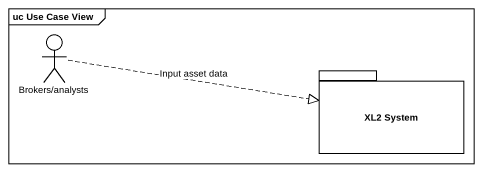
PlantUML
@startuml
mainframe uc Use Case View
actor "Brokers/analysts" as Brokers_analysts
package "XL2 System" as XL2_System {
}
Brokers_analysts .right.|> XL2_System : Input asset data
@enduml
